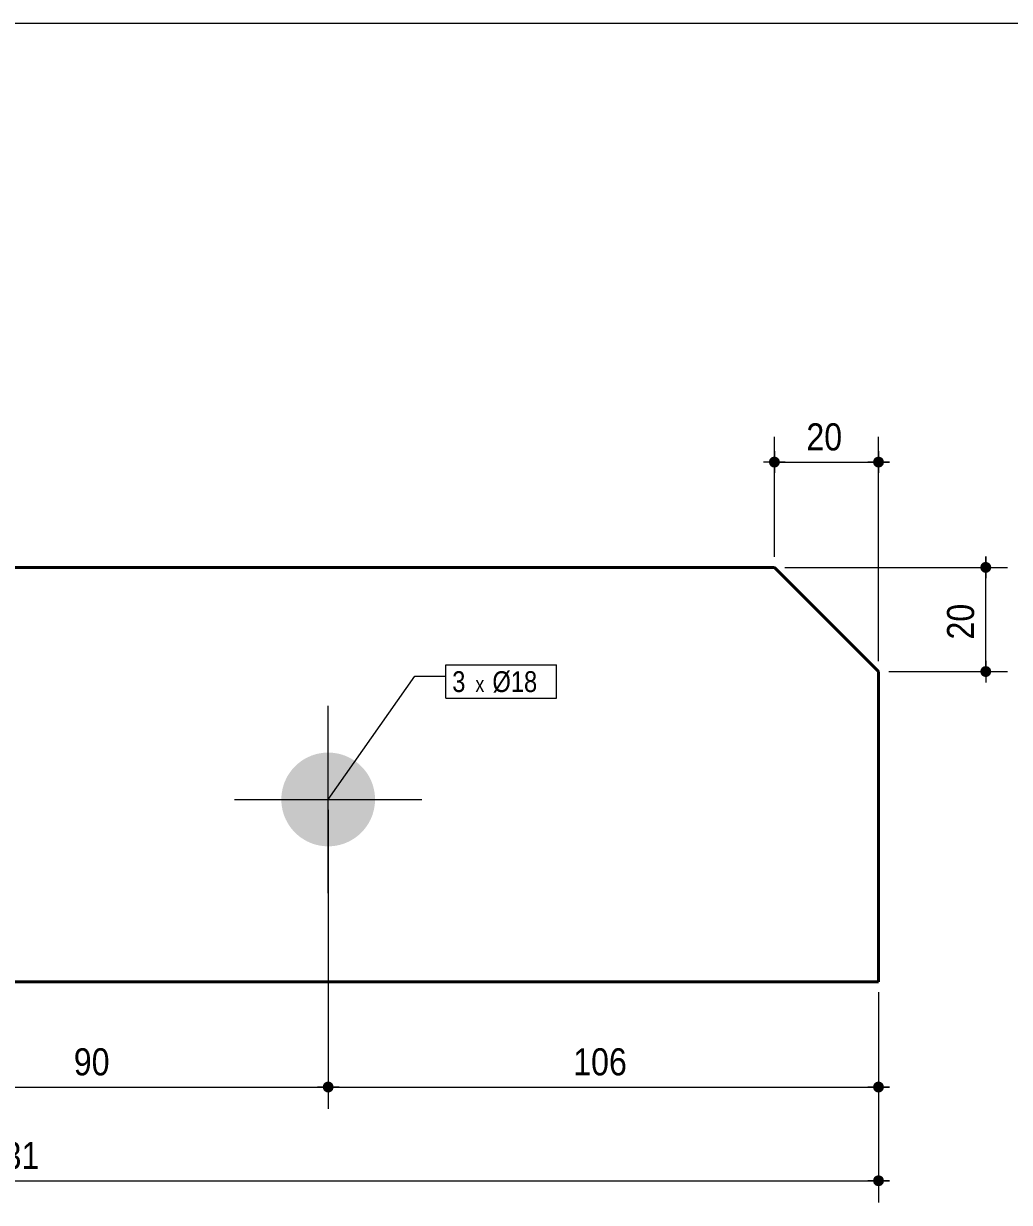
# Model space of a CAD drawing. Header units: millimetres. Extents: x 2 to 287, y 5 to 195.
# Drawn here: x 144.7 to 239.4, y 81.8 to 195 of the extents above; entities that cross this region are included whole.
import ezdxf

# ---------------------------------------------------------------- set-up
doc = ezdxf.new("R2010")
doc.units = ezdxf.units.MM
for name, color, linetype, lineweight in [('Boulon', 7, 'Continuous', 0), ('Cotation', 7, 'Continuous', 0), ('Désignation boulon', 3, 'Continuous', 0), ('Feuille dessin', 5, 'Continuous', 0), ('Piece', 2, 'Continuous', 0)]:
    doc.layers.add(name, color=color, linetype=linetype, lineweight=lineweight)
doc.styles.add('ARIAL', font='ARIAL.TTF')
doc.styles.add('COMIC_SANS_MS', font='COMIC.TTF')

# ---------------------------------------------------------------- blocks, each defined once
blk = doc.blocks.new('*A1')
at = {"layer": 'Boulon'}
blk.add_hatch(color=256, dxfattribs=at).paths.add_polyline_path([(173.89, 116.01), (173.84, 116.01), (173.78, 116.01), (173.73, 116.01), (173.67, 116.02), (173.62, 116.02), (173.56, 116.03), (173.51, 116.03), (173.45, 116.04), (173.4, 116.04), (173.34, 116.05), (173.29, 116.06), (173.24, 116.07), (173.18, 116.07), (173.13, 116.08), (173.07, 116.1), (173.02, 116.11), (172.96, 116.12), (172.91, 116.13), (172.86, 116.14), (172.8, 116.16), (172.75, 116.17), (172.7, 116.19), (172.64, 116.2), (172.59, 116.22), (172.54, 116.24), (172.49, 116.25), (172.43, 116.27), (172.38, 116.29), (172.33, 116.31), (172.28, 116.33), (172.23, 116.35), (172.18, 116.37), (172.13, 116.39), (172.08, 116.42), (172.03, 116.44), (171.98, 116.46), (171.93, 116.49), (171.88, 116.51), (171.83, 116.54), (171.78, 116.57), (171.73, 116.59), (171.68, 116.62), (171.64, 116.65), (171.59, 116.68), (171.54, 116.71), (171.5, 116.74), (171.45, 116.77), (171.4, 116.8), (171.36, 116.83), (171.31, 116.86), (171.27, 116.89), (171.23, 116.93), (171.18, 116.96), (171.14, 117), (171.1, 117.03), (171.05, 117.07), (171.01, 117.1), (170.97, 117.14), (170.93, 117.17), (170.89, 117.21), (170.85, 117.25), (170.81, 117.29), (170.77, 117.33), (170.73, 117.37), (170.69, 117.41), (170.65, 117.45), (170.62, 117.49), (170.58, 117.53), (170.54, 117.57), (170.51, 117.61), (170.47, 117.65), (170.44, 117.7), (170.4, 117.74), (170.37, 117.78), (170.34, 117.83), (170.3, 117.87), (170.27, 117.92), (170.24, 117.96), (170.21, 118.01), (170.18, 118.05), (170.15, 118.1), (170.12, 118.15), (170.09, 118.2), (170.06, 118.24), (170.03, 118.29), (170.01, 118.34), (169.98, 118.39), (169.96, 118.44), (169.93, 118.49), (169.91, 118.53), (169.88, 118.58), (169.86, 118.63), (169.84, 118.68), (169.81, 118.74), (169.79, 118.79), (169.77, 118.84), (169.75, 118.89), (169.73, 118.94), (169.71, 118.99), (169.69, 119.04), (169.68, 119.1), (169.66, 119.15), (169.64, 119.2), (169.63, 119.26), (169.61, 119.31), (169.6, 119.36), (169.58, 119.42), (169.57, 119.47), (169.56, 119.52), (169.55, 119.58), (169.54, 119.63), (169.53, 119.68), (169.52, 119.74), (169.51, 119.79), (169.5, 119.85), (169.49, 119.9), (169.48, 119.96), (169.48, 120.01), (169.47, 120.07), (169.47, 120.12), (169.46, 120.18), (169.46, 120.23), (169.46, 120.29), (169.45, 120.34), (169.45, 120.4), (169.45, 120.45), (169.45, 120.51), (169.45, 120.56), (169.45, 120.62), (169.45, 120.67), (169.46, 120.73), (169.46, 120.78), (169.46, 120.84), (169.47, 120.89), (169.47, 120.95), (169.48, 121), (169.48, 121.06), (169.49, 121.11), (169.5, 121.17), (169.51, 121.22), (169.52, 121.28), (169.53, 121.33), (169.54, 121.39), (169.55, 121.44), (169.56, 121.49), (169.57, 121.55), (169.58, 121.6), (169.6, 121.66), (169.61, 121.71), (169.63, 121.76), (169.64, 121.81), (169.66, 121.87), (169.68, 121.92), (169.69, 121.97), (169.71, 122.02), (169.73, 122.08), (169.75, 122.13), (169.77, 122.18), (169.79, 122.23), (169.81, 122.28), (169.84, 122.33), (169.86, 122.38), (169.88, 122.43), (169.91, 122.48), (169.93, 122.53), (169.96, 122.58), (169.98, 122.63), (170.01, 122.68), (170.03, 122.73), (170.06, 122.77), (170.09, 122.82), (170.12, 122.87), (170.15, 122.92), (170.18, 122.96), (170.21, 123.01), (170.24, 123.05), (170.27, 123.1), (170.3, 123.14), (170.34, 123.19), (170.37, 123.23), (170.4, 123.28), (170.44, 123.32), (170.47, 123.36), (170.51, 123.41), (170.54, 123.45), (170.58, 123.49), (170.62, 123.53), (170.65, 123.57), (170.69, 123.61), (170.73, 123.65), (170.77, 123.69), (170.81, 123.73), (170.85, 123.77), (170.89, 123.81), (170.93, 123.84), (170.97, 123.88), (171.01, 123.92), (171.05, 123.95), (171.1, 123.99), (171.14, 124.02), (171.18, 124.06), (171.23, 124.09), (171.27, 124.12), (171.31, 124.16), (171.36, 124.19), (171.4, 124.22), (171.45, 124.25), (171.5, 124.28), (171.54, 124.31), (171.59, 124.34), (171.64, 124.37), (171.68, 124.4), (171.73, 124.42), (171.78, 124.45), (171.83, 124.48), (171.88, 124.5), (171.93, 124.53), (171.98, 124.55), (172.03, 124.58), (172.08, 124.6), (172.13, 124.62), (172.18, 124.64), (172.23, 124.67), (172.28, 124.69), (172.33, 124.71), (172.38, 124.73), (172.43, 124.75), (172.49, 124.76), (172.54, 124.78), (172.59, 124.8), (172.64, 124.81), (172.7, 124.83), (172.75, 124.85), (172.8, 124.86), (172.86, 124.87), (172.91, 124.89), (172.96, 124.9), (173.02, 124.91), (173.07, 124.92), (173.13, 124.93), (173.18, 124.94), (173.24, 124.95), (173.29, 124.96), (173.34, 124.97), (173.4, 124.97), (173.45, 124.98), (173.51, 124.99), (173.56, 124.99), (173.62, 125), (173.67, 125), (173.73, 125), (173.78, 125.01), (173.84, 125.01), (173.89, 125.01), (173.95, 125.01), (174.01, 125.01), (174.06, 125.01), (174.12, 125.01), (174.17, 125), (174.23, 125), (174.28, 125), (174.34, 124.99), (174.39, 124.99), (174.45, 124.98), (174.5, 124.97), (174.56, 124.97), (174.61, 124.96), (174.66, 124.95), (174.72, 124.94), (174.77, 124.93), (174.83, 124.92), (174.88, 124.91), (174.94, 124.9), (174.99, 124.89), (175.04, 124.87), (175.1, 124.86), (175.15, 124.85), (175.2, 124.83), (175.26, 124.81), (175.31, 124.8), (175.36, 124.78), (175.41, 124.76), (175.47, 124.75), (175.52, 124.73), (175.57, 124.71), (175.62, 124.69), (175.67, 124.67), (175.72, 124.64), (175.77, 124.62), (175.82, 124.6), (175.87, 124.58), (175.92, 124.55), (175.97, 124.53), (176.02, 124.5), (176.07, 124.48), (176.12, 124.45), (176.17, 124.42), (176.22, 124.4), (176.26, 124.37), (176.31, 124.34), (176.36, 124.31), (176.4, 124.28), (176.45, 124.25), (176.5, 124.22), (176.54, 124.19), (176.59, 124.16), (176.63, 124.12), (176.67, 124.09), (176.72, 124.06), (176.76, 124.02), (176.8, 123.99), (176.85, 123.95), (176.89, 123.92), (176.93, 123.88), (176.97, 123.84), (177.01, 123.81), (177.05, 123.77), (177.09, 123.73), (177.13, 123.69), (177.17, 123.65), (177.21, 123.61), (177.25, 123.57), (177.28, 123.53), (177.32, 123.49), (177.36, 123.45), (177.39, 123.41), (177.43, 123.36), (177.46, 123.32), (177.5, 123.28), (177.53, 123.23), (177.56, 123.19), (177.6, 123.14), (177.63, 123.1), (177.66, 123.05), (177.69, 123.01), (177.72, 122.96), (177.75, 122.92), (177.78, 122.87), (177.81, 122.82), (177.84, 122.77), (177.87, 122.73), (177.89, 122.68), (177.92, 122.63), (177.94, 122.58), (177.97, 122.53), (177.99, 122.48), (178.02, 122.43), (178.04, 122.38), (178.06, 122.33), (178.09, 122.28), (178.11, 122.23), (178.13, 122.18), (178.15, 122.13), (178.17, 122.08), (178.19, 122.02), (178.21, 121.97), (178.22, 121.92), (178.24, 121.87), (178.26, 121.81), (178.27, 121.76), (178.29, 121.71), (178.3, 121.66), (178.32, 121.6), (178.33, 121.55), (178.34, 121.49), (178.35, 121.44), (178.36, 121.39), (178.37, 121.33), (178.38, 121.28), (178.39, 121.22), (178.4, 121.17), (178.41, 121.11), (178.42, 121.06), (178.42, 121), (178.43, 120.95), (178.43, 120.89), (178.44, 120.84), (178.44, 120.78), (178.44, 120.73), (178.45, 120.67), (178.45, 120.62), (178.45, 120.56), (178.45, 120.51), (178.45, 120.45), (178.45, 120.4), (178.45, 120.34), (178.44, 120.29), (178.44, 120.23), (178.44, 120.18), (178.43, 120.12), (178.43, 120.07), (178.42, 120.01), (178.42, 119.96), (178.41, 119.9), (178.4, 119.85), (178.39, 119.79), (178.38, 119.74), (178.37, 119.68), (178.36, 119.63), (178.35, 119.58), (178.34, 119.52), (178.33, 119.47), (178.32, 119.42), (178.3, 119.36), (178.29, 119.31), (178.27, 119.26), (178.26, 119.2), (178.24, 119.15), (178.22, 119.1), (178.21, 119.04), (178.19, 118.99), (178.17, 118.94), (178.15, 118.89), (178.13, 118.84), (178.11, 118.79), (178.09, 118.74), (178.06, 118.68), (178.04, 118.63), (178.02, 118.58), (177.99, 118.53), (177.97, 118.49), (177.94, 118.44), (177.92, 118.39), (177.89, 118.34), (177.87, 118.29), (177.84, 118.24), (177.81, 118.2), (177.78, 118.15), (177.75, 118.1), (177.72, 118.05), (177.69, 118.01), (177.66, 117.96), (177.63, 117.92), (177.6, 117.87), (177.56, 117.83), (177.53, 117.78), (177.5, 117.74), (177.46, 117.7), (177.43, 117.65), (177.39, 117.61), (177.36, 117.57), (177.32, 117.53), (177.28, 117.49), (177.25, 117.45), (177.21, 117.41), (177.17, 117.37), (177.13, 117.33), (177.09, 117.29), (177.05, 117.25), (177.01, 117.21), (176.97, 117.17), (176.93, 117.14), (176.89, 117.1), (176.85, 117.07), (176.8, 117.03), (176.76, 117), (176.72, 116.96), (176.67, 116.93), (176.63, 116.89), (176.59, 116.86), (176.54, 116.83), (176.5, 116.8), (176.45, 116.77), (176.4, 116.74), (176.36, 116.71), (176.31, 116.68), (176.26, 116.65), (176.22, 116.62), (176.17, 116.59), (176.12, 116.57), (176.07, 116.54), (176.02, 116.51), (175.97, 116.49), (175.92, 116.46), (175.87, 116.44), (175.82, 116.42), (175.77, 116.39), (175.72, 116.37), (175.67, 116.35), (175.62, 116.33), (175.57, 116.31), (175.52, 116.29), (175.47, 116.27), (175.41, 116.25), (175.36, 116.24), (175.31, 116.22), (175.26, 116.2), (175.2, 116.19), (175.15, 116.17), (175.1, 116.16), (175.04, 116.14), (174.99, 116.13), (174.94, 116.12), (174.88, 116.11), (174.83, 116.1), (174.77, 116.08), (174.72, 116.07), (174.66, 116.07), (174.61, 116.06), (174.56, 116.05), (174.5, 116.04), (174.45, 116.04), (174.39, 116.03), (174.34, 116.03), (174.28, 116.02), (174.23, 116.02), (174.17, 116.01), (174.12, 116.01), (174.06, 116.01), (174.01, 116.01), (173.95, 116.01)], flags=17)
at = {"layer": 'Boulon', "linetype": 'Continuous', "lineweight": 0}
for p, q in [((173.95, 111.51), (173.95, 129.51)), ((164.95, 120.51), (182.95, 120.51))]:
    blk.add_line(p, q, dxfattribs=at)
blk = doc.blocks.new('*A2')
at = {"layer": 'Piece', "color": 2, "linetype": 'Continuous', "lineweight": 40}
for p, q in [((216.799997, 142.790001), (71.1, 142.790001)), ((226.799997, 132.790001), (216.799997, 142.790001)), ((226.799997, 103.009999), (226.799997, 132.790001)), ((226.799997, 103.009999), (61.1, 103.009999))]:
    blk.add_line(p, q, dxfattribs=at)
blk = doc.blocks.new('*A3')
at = {"layer": 'Feuille dessin', "linetype": 'Continuous', "lineweight": 0}
blk.add_line((282, 195), (5, 195), dxfattribs=at)
blk = doc.blocks.new('*A13')
at = {"layer": 'Cotation'}
for points in [[(237.07, 142.27), (237.05, 142.27), (237.02, 142.28), (237, 142.28), (236.97, 142.29), (236.95, 142.29), (236.92, 142.3), (236.9, 142.31), (236.88, 142.32), (236.85, 142.33), (236.83, 142.34), (236.81, 142.36), (236.79, 142.37), (236.77, 142.39), (236.75, 142.4), (236.73, 142.42), (236.71, 142.44), (236.7, 142.46), (236.68, 142.48), (236.67, 142.5), (236.65, 142.52), (236.64, 142.54), (236.63, 142.57), (236.62, 142.59), (236.61, 142.61), (236.6, 142.64), (236.6, 142.66), (236.59, 142.69), (236.59, 142.71), (236.58, 142.74), (236.58, 142.76), (236.58, 142.79), (236.58, 142.82), (236.58, 142.84), (236.59, 142.87), (236.59, 142.89), (236.6, 142.92), (236.6, 142.94), (236.61, 142.97), (236.62, 142.99), (236.63, 143.01), (236.64, 143.04), (236.65, 143.06), (236.67, 143.08), (236.68, 143.1), (236.7, 143.12), (236.71, 143.14), (236.73, 143.16), (236.75, 143.18), (236.77, 143.19), (236.79, 143.21), (236.81, 143.22), (236.83, 143.24), (236.85, 143.25), (236.88, 143.26), (236.9, 143.27), (236.92, 143.28), (236.95, 143.29), (236.97, 143.29), (237, 143.3), (237.02, 143.3), (237.05, 143.31), (237.07, 143.31), (237.1, 143.31), (237.13, 143.31), (237.15, 143.31), (237.18, 143.3), (237.2, 143.3), (237.23, 143.29), (237.25, 143.29), (237.28, 143.28), (237.3, 143.27), (237.32, 143.26), (237.35, 143.25), (237.37, 143.24), (237.39, 143.22), (237.41, 143.21), (237.43, 143.19), (237.45, 143.18), (237.47, 143.16), (237.49, 143.14), (237.5, 143.12), (237.52, 143.1), (237.53, 143.08), (237.55, 143.06), (237.56, 143.04), (237.57, 143.01), (237.58, 142.99), (237.59, 142.97), (237.6, 142.94), (237.6, 142.92), (237.61, 142.89), (237.61, 142.87), (237.62, 142.84), (237.62, 142.82), (237.62, 142.79), (237.62, 142.76), (237.62, 142.74), (237.61, 142.71), (237.61, 142.69), (237.6, 142.66), (237.6, 142.64), (237.59, 142.61), (237.58, 142.59), (237.57, 142.57), (237.56, 142.54), (237.55, 142.52), (237.53, 142.5), (237.52, 142.48), (237.5, 142.46), (237.49, 142.44), (237.47, 142.42), (237.45, 142.4), (237.43, 142.39), (237.41, 142.37), (237.39, 142.36), (237.37, 142.34), (237.35, 142.33), (237.32, 142.32), (237.3, 142.31), (237.28, 142.3), (237.25, 142.29), (237.23, 142.29), (237.2, 142.28), (237.18, 142.28), (237.15, 142.27), (237.13, 142.27), (237.1, 142.27)], [(237.07, 132.27), (237.05, 132.27), (237.02, 132.28), (237, 132.28), (236.97, 132.29), (236.95, 132.29), (236.92, 132.3), (236.9, 132.31), (236.88, 132.32), (236.85, 132.33), (236.83, 132.34), (236.81, 132.36), (236.79, 132.37), (236.77, 132.39), (236.75, 132.4), (236.73, 132.42), (236.71, 132.44), (236.7, 132.46), (236.68, 132.48), (236.67, 132.5), (236.65, 132.52), (236.64, 132.54), (236.63, 132.57), (236.62, 132.59), (236.61, 132.61), (236.6, 132.64), (236.6, 132.66), (236.59, 132.69), (236.59, 132.71), (236.58, 132.74), (236.58, 132.76), (236.58, 132.79), (236.58, 132.82), (236.58, 132.84), (236.59, 132.87), (236.59, 132.89), (236.6, 132.92), (236.6, 132.94), (236.61, 132.97), (236.62, 132.99), (236.63, 133.01), (236.64, 133.04), (236.65, 133.06), (236.67, 133.08), (236.68, 133.1), (236.7, 133.12), (236.71, 133.14), (236.73, 133.16), (236.75, 133.18), (236.77, 133.19), (236.79, 133.21), (236.81, 133.22), (236.83, 133.24), (236.85, 133.25), (236.88, 133.26), (236.9, 133.27), (236.92, 133.28), (236.95, 133.29), (236.97, 133.29), (237, 133.3), (237.02, 133.3), (237.05, 133.31), (237.07, 133.31), (237.1, 133.31), (237.13, 133.31), (237.15, 133.31), (237.18, 133.3), (237.2, 133.3), (237.23, 133.29), (237.25, 133.29), (237.28, 133.28), (237.3, 133.27), (237.32, 133.26), (237.35, 133.25), (237.37, 133.24), (237.39, 133.22), (237.41, 133.21), (237.43, 133.19), (237.45, 133.18), (237.47, 133.16), (237.49, 133.14), (237.5, 133.12), (237.52, 133.1), (237.53, 133.08), (237.55, 133.06), (237.56, 133.04), (237.57, 133.01), (237.58, 132.99), (237.59, 132.97), (237.6, 132.94), (237.6, 132.92), (237.61, 132.89), (237.61, 132.87), (237.62, 132.84), (237.62, 132.82), (237.62, 132.79), (237.62, 132.76), (237.62, 132.74), (237.61, 132.71), (237.61, 132.69), (237.6, 132.66), (237.6, 132.64), (237.59, 132.61), (237.58, 132.59), (237.57, 132.57), (237.56, 132.54), (237.55, 132.52), (237.53, 132.5), (237.52, 132.48), (237.5, 132.46), (237.49, 132.44), (237.47, 132.42), (237.45, 132.4), (237.43, 132.39), (237.41, 132.37), (237.39, 132.36), (237.37, 132.34), (237.35, 132.33), (237.32, 132.32), (237.3, 132.31), (237.28, 132.3), (237.25, 132.29), (237.23, 132.29), (237.2, 132.28), (237.18, 132.28), (237.15, 132.27), (237.13, 132.27), (237.1, 132.27)]]:
    blk.add_hatch(color=256, dxfattribs=at).paths.add_polyline_path(points, flags=17)
at = {"layer": 'Cotation', "linetype": 'Continuous', "lineweight": 0}
for p, q in [((237.1, 143.83), (237.1, 141.75)), ((237.1, 142.79), (237.1, 143.83)), ((217.8, 142.79), (239.18, 142.79)), ((236.06, 142.79), (238.14, 142.79)), ((237.1, 132.79), (237.1, 142.79)), ((237.1, 133.83), (237.1, 131.75)), ((227.8, 132.79), (239.18, 132.79)), ((236.06, 132.79), (238.14, 132.79)), ((237.1, 132.79), (237.1, 131.75))]:
    blk.add_line(p, q, dxfattribs=at)
at = {"layer": 'Cotation'}
for p in [(237.1, 142.79), (237.1, 132.79)]:
    blk.add_point(p, dxfattribs=at)
at = {"layer": 'Cotation', "style": 'ARIAL', "width": 0.85}
blk.add_text('20', height=2.6, rotation=90.0002, dxfattribs=at).set_placement((235.98, 135.86))
blk = doc.blocks.new('*A14')
at = {"layer": 'Cotation'}
blk.add_hatch(color=256, dxfattribs=at).paths.add_polyline_path([(226.77, 83.38), (226.75, 83.38), (226.72, 83.39), (226.7, 83.39), (226.67, 83.4), (226.65, 83.4), (226.62, 83.41), (226.6, 83.42), (226.58, 83.43), (226.55, 83.44), (226.53, 83.45), (226.51, 83.47), (226.49, 83.48), (226.47, 83.5), (226.45, 83.51), (226.43, 83.53), (226.41, 83.55), (226.4, 83.57), (226.38, 83.59), (226.37, 83.61), (226.35, 83.63), (226.34, 83.65), (226.33, 83.68), (226.32, 83.7), (226.31, 83.72), (226.3, 83.75), (226.3, 83.77), (226.29, 83.8), (226.29, 83.82), (226.28, 83.85), (226.28, 83.87), (226.28, 83.9), (226.28, 83.93), (226.28, 83.95), (226.29, 83.98), (226.29, 84), (226.3, 84.03), (226.3, 84.05), (226.31, 84.08), (226.32, 84.1), (226.33, 84.12), (226.34, 84.15), (226.35, 84.17), (226.37, 84.19), (226.38, 84.21), (226.4, 84.23), (226.41, 84.25), (226.43, 84.27), (226.45, 84.29), (226.47, 84.3), (226.49, 84.32), (226.51, 84.33), (226.53, 84.35), (226.55, 84.36), (226.58, 84.37), (226.6, 84.38), (226.62, 84.39), (226.65, 84.4), (226.67, 84.4), (226.7, 84.41), (226.72, 84.41), (226.75, 84.42), (226.77, 84.42), (226.8, 84.42), (226.83, 84.42), (226.85, 84.42), (226.88, 84.41), (226.9, 84.41), (226.93, 84.4), (226.95, 84.4), (226.98, 84.39), (227, 84.38), (227.02, 84.37), (227.05, 84.36), (227.07, 84.35), (227.09, 84.33), (227.11, 84.32), (227.13, 84.3), (227.15, 84.29), (227.17, 84.27), (227.19, 84.25), (227.2, 84.23), (227.22, 84.21), (227.23, 84.19), (227.25, 84.17), (227.26, 84.15), (227.27, 84.12), (227.28, 84.1), (227.29, 84.08), (227.3, 84.05), (227.3, 84.03), (227.31, 84), (227.31, 83.98), (227.32, 83.95), (227.32, 83.93), (227.32, 83.9), (227.32, 83.87), (227.32, 83.85), (227.31, 83.82), (227.31, 83.8), (227.3, 83.77), (227.3, 83.75), (227.29, 83.72), (227.28, 83.7), (227.27, 83.68), (227.26, 83.65), (227.25, 83.63), (227.23, 83.61), (227.22, 83.59), (227.2, 83.57), (227.19, 83.55), (227.17, 83.53), (227.15, 83.51), (227.13, 83.5), (227.11, 83.48), (227.09, 83.47), (227.07, 83.45), (227.05, 83.44), (227.02, 83.43), (227, 83.42), (226.98, 83.41), (226.95, 83.4), (226.93, 83.4), (226.9, 83.39), (226.88, 83.39), (226.85, 83.38), (226.83, 83.38), (226.8, 83.38)], flags=17)
at = {"layer": 'Cotation', "linetype": 'Continuous', "lineweight": 0}
for p, q in [((226.8, 102.01), (226.8, 81.82)), ((226.8, 84.94), (226.8, 82.86)), ((61.1, 83.9), (226.8, 83.9)), ((227.84, 83.9), (225.76, 83.9)), ((226.8, 83.9), (227.84, 83.9))]:
    blk.add_line(p, q, dxfattribs=at)
at = {"layer": 'Cotation'}
blk.add_point((226.8, 83.9), dxfattribs=at)
at = {"layer": 'Cotation', "style": 'ARIAL', "width": 0.85}
blk.add_text('331', height=2.6, dxfattribs=at).set_placement((141.06, 85.02))
blk = doc.blocks.new('*A16')
at = {"layer": 'Cotation'}
for points in [[(216.77, 152.38), (216.75, 152.38), (216.72, 152.39), (216.7, 152.39), (216.67, 152.4), (216.65, 152.4), (216.62, 152.41), (216.6, 152.42), (216.58, 152.43), (216.55, 152.44), (216.53, 152.45), (216.51, 152.47), (216.49, 152.48), (216.47, 152.5), (216.45, 152.51), (216.43, 152.53), (216.41, 152.55), (216.4, 152.57), (216.38, 152.59), (216.37, 152.61), (216.35, 152.63), (216.34, 152.65), (216.33, 152.68), (216.32, 152.7), (216.31, 152.72), (216.3, 152.75), (216.3, 152.77), (216.29, 152.8), (216.29, 152.82), (216.28, 152.85), (216.28, 152.87), (216.28, 152.9), (216.28, 152.93), (216.28, 152.95), (216.29, 152.98), (216.29, 153), (216.3, 153.03), (216.3, 153.05), (216.31, 153.08), (216.32, 153.1), (216.33, 153.12), (216.34, 153.15), (216.35, 153.17), (216.37, 153.19), (216.38, 153.21), (216.4, 153.23), (216.41, 153.25), (216.43, 153.27), (216.45, 153.29), (216.47, 153.3), (216.49, 153.32), (216.51, 153.33), (216.53, 153.35), (216.55, 153.36), (216.58, 153.37), (216.6, 153.38), (216.62, 153.39), (216.65, 153.4), (216.67, 153.4), (216.7, 153.41), (216.72, 153.41), (216.75, 153.42), (216.77, 153.42), (216.8, 153.42), (216.83, 153.42), (216.85, 153.42), (216.88, 153.41), (216.9, 153.41), (216.93, 153.4), (216.95, 153.4), (216.98, 153.39), (217, 153.38), (217.02, 153.37), (217.05, 153.36), (217.07, 153.35), (217.09, 153.33), (217.11, 153.32), (217.13, 153.3), (217.15, 153.29), (217.17, 153.27), (217.19, 153.25), (217.2, 153.23), (217.22, 153.21), (217.23, 153.19), (217.25, 153.17), (217.26, 153.15), (217.27, 153.12), (217.28, 153.1), (217.29, 153.08), (217.3, 153.05), (217.3, 153.03), (217.31, 153), (217.31, 152.98), (217.32, 152.95), (217.32, 152.93), (217.32, 152.9), (217.32, 152.87), (217.32, 152.85), (217.31, 152.82), (217.31, 152.8), (217.3, 152.77), (217.3, 152.75), (217.29, 152.72), (217.28, 152.7), (217.27, 152.68), (217.26, 152.65), (217.25, 152.63), (217.23, 152.61), (217.22, 152.59), (217.2, 152.57), (217.19, 152.55), (217.17, 152.53), (217.15, 152.51), (217.13, 152.5), (217.11, 152.48), (217.09, 152.47), (217.07, 152.45), (217.05, 152.44), (217.02, 152.43), (217, 152.42), (216.98, 152.41), (216.95, 152.4), (216.93, 152.4), (216.9, 152.39), (216.88, 152.39), (216.85, 152.38), (216.83, 152.38), (216.8, 152.38)], [(226.77, 152.38), (226.75, 152.38), (226.72, 152.39), (226.7, 152.39), (226.67, 152.4), (226.65, 152.4), (226.62, 152.41), (226.6, 152.42), (226.58, 152.43), (226.55, 152.44), (226.53, 152.45), (226.51, 152.47), (226.49, 152.48), (226.47, 152.5), (226.45, 152.51), (226.43, 152.53), (226.41, 152.55), (226.4, 152.57), (226.38, 152.59), (226.37, 152.61), (226.35, 152.63), (226.34, 152.65), (226.33, 152.68), (226.32, 152.7), (226.31, 152.72), (226.3, 152.75), (226.3, 152.77), (226.29, 152.8), (226.29, 152.82), (226.28, 152.85), (226.28, 152.87), (226.28, 152.9), (226.28, 152.93), (226.28, 152.95), (226.29, 152.98), (226.29, 153), (226.3, 153.03), (226.3, 153.05), (226.31, 153.08), (226.32, 153.1), (226.33, 153.12), (226.34, 153.15), (226.35, 153.17), (226.37, 153.19), (226.38, 153.21), (226.4, 153.23), (226.41, 153.25), (226.43, 153.27), (226.45, 153.29), (226.47, 153.3), (226.49, 153.32), (226.51, 153.33), (226.53, 153.35), (226.55, 153.36), (226.58, 153.37), (226.6, 153.38), (226.62, 153.39), (226.65, 153.4), (226.67, 153.4), (226.7, 153.41), (226.72, 153.41), (226.75, 153.42), (226.77, 153.42), (226.8, 153.42), (226.83, 153.42), (226.85, 153.42), (226.88, 153.41), (226.9, 153.41), (226.93, 153.4), (226.95, 153.4), (226.98, 153.39), (227, 153.38), (227.02, 153.37), (227.05, 153.36), (227.07, 153.35), (227.09, 153.33), (227.11, 153.32), (227.13, 153.3), (227.15, 153.29), (227.17, 153.27), (227.19, 153.25), (227.2, 153.23), (227.22, 153.21), (227.23, 153.19), (227.25, 153.17), (227.26, 153.15), (227.27, 153.12), (227.28, 153.1), (227.29, 153.08), (227.3, 153.05), (227.3, 153.03), (227.31, 153), (227.31, 152.98), (227.32, 152.95), (227.32, 152.93), (227.32, 152.9), (227.32, 152.87), (227.32, 152.85), (227.31, 152.82), (227.31, 152.8), (227.3, 152.77), (227.3, 152.75), (227.29, 152.72), (227.28, 152.7), (227.27, 152.68), (227.26, 152.65), (227.25, 152.63), (227.23, 152.61), (227.22, 152.59), (227.2, 152.57), (227.19, 152.55), (227.17, 152.53), (227.15, 152.51), (227.13, 152.5), (227.11, 152.48), (227.09, 152.47), (227.07, 152.45), (227.05, 152.44), (227.02, 152.43), (227, 152.42), (226.98, 152.41), (226.95, 152.4), (226.93, 152.4), (226.9, 152.39), (226.88, 152.39), (226.85, 152.38), (226.83, 152.38), (226.8, 152.38)]]:
    blk.add_hatch(color=256, dxfattribs=at).paths.add_polyline_path(points, flags=17)
at = {"layer": 'Cotation', "linetype": 'Continuous', "lineweight": 0}
for p, q in [((216.8, 143.79), (216.8, 155.32)), ((226.8, 133.79), (226.8, 155.32)), ((216.8, 153.94), (216.8, 151.86)), ((226.8, 153.94), (226.8, 151.86)), ((217.84, 152.9), (215.76, 152.9)), ((216.8, 152.9), (215.76, 152.9)), ((216.8, 152.9), (226.8, 152.9)), ((227.84, 152.9), (225.76, 152.9)), ((226.8, 152.9), (227.84, 152.9))]:
    blk.add_line(p, q, dxfattribs=at)
at = {"layer": 'Cotation'}
for p in [(216.8, 152.9), (226.8, 152.9)]:
    blk.add_point(p, dxfattribs=at)
at = {"layer": 'Cotation', "style": 'ARIAL', "width": 0.85}
blk.add_text('20', height=2.6, dxfattribs=at).set_placement((219.87, 154.02))
blk = doc.blocks.new('*A19')
at = {"layer": 'Cotation'}
for points in [[(128.92, 92.38), (128.9, 92.38), (128.87, 92.39), (128.85, 92.39), (128.82, 92.4), (128.8, 92.4), (128.77, 92.41), (128.75, 92.42), (128.73, 92.43), (128.7, 92.44), (128.68, 92.45), (128.66, 92.47), (128.64, 92.48), (128.62, 92.5), (128.6, 92.51), (128.58, 92.53), (128.56, 92.55), (128.55, 92.57), (128.53, 92.59), (128.52, 92.61), (128.5, 92.63), (128.49, 92.65), (128.48, 92.68), (128.47, 92.7), (128.46, 92.72), (128.45, 92.75), (128.45, 92.77), (128.44, 92.8), (128.44, 92.82), (128.43, 92.85), (128.43, 92.87), (128.43, 92.9), (128.43, 92.93), (128.43, 92.95), (128.44, 92.98), (128.44, 93), (128.45, 93.03), (128.45, 93.05), (128.46, 93.08), (128.47, 93.1), (128.48, 93.12), (128.49, 93.15), (128.5, 93.17), (128.52, 93.19), (128.53, 93.21), (128.55, 93.23), (128.56, 93.25), (128.58, 93.27), (128.6, 93.29), (128.62, 93.3), (128.64, 93.32), (128.66, 93.33), (128.68, 93.35), (128.7, 93.36), (128.73, 93.37), (128.75, 93.38), (128.77, 93.39), (128.8, 93.4), (128.82, 93.4), (128.85, 93.41), (128.87, 93.41), (128.9, 93.42), (128.92, 93.42), (128.95, 93.42), (128.98, 93.42), (129, 93.42), (129.03, 93.41), (129.05, 93.41), (129.08, 93.4), (129.1, 93.4), (129.12, 93.39), (129.15, 93.38), (129.17, 93.37), (129.19, 93.36), (129.22, 93.35), (129.24, 93.33), (129.26, 93.32), (129.28, 93.3), (129.3, 93.29), (129.32, 93.27), (129.34, 93.25), (129.35, 93.23), (129.37, 93.21), (129.38, 93.19), (129.4, 93.17), (129.41, 93.15), (129.42, 93.12), (129.43, 93.1), (129.44, 93.08), (129.45, 93.05), (129.45, 93.03), (129.46, 93), (129.46, 92.98), (129.47, 92.95), (129.47, 92.93), (129.47, 92.9), (129.47, 92.87), (129.47, 92.85), (129.46, 92.82), (129.46, 92.8), (129.45, 92.77), (129.45, 92.75), (129.44, 92.72), (129.43, 92.7), (129.42, 92.68), (129.41, 92.65), (129.4, 92.63), (129.38, 92.61), (129.37, 92.59), (129.35, 92.57), (129.34, 92.55), (129.32, 92.53), (129.3, 92.51), (129.28, 92.5), (129.26, 92.48), (129.24, 92.47), (129.22, 92.45), (129.19, 92.44), (129.17, 92.43), (129.15, 92.42), (129.12, 92.41), (129.1, 92.4), (129.08, 92.4), (129.05, 92.39), (129.03, 92.39), (129, 92.38), (128.98, 92.38), (128.95, 92.38)], [(173.92, 92.38), (173.9, 92.38), (173.87, 92.39), (173.85, 92.39), (173.82, 92.4), (173.8, 92.4), (173.77, 92.41), (173.75, 92.42), (173.73, 92.43), (173.7, 92.44), (173.68, 92.45), (173.66, 92.47), (173.64, 92.48), (173.62, 92.5), (173.6, 92.51), (173.58, 92.53), (173.56, 92.55), (173.55, 92.57), (173.53, 92.59), (173.52, 92.61), (173.5, 92.63), (173.49, 92.65), (173.48, 92.68), (173.47, 92.7), (173.46, 92.72), (173.45, 92.75), (173.45, 92.77), (173.44, 92.8), (173.44, 92.82), (173.43, 92.85), (173.43, 92.87), (173.43, 92.9), (173.43, 92.93), (173.43, 92.95), (173.44, 92.98), (173.44, 93), (173.45, 93.03), (173.45, 93.05), (173.46, 93.08), (173.47, 93.1), (173.48, 93.12), (173.49, 93.15), (173.5, 93.17), (173.52, 93.19), (173.53, 93.21), (173.55, 93.23), (173.56, 93.25), (173.58, 93.27), (173.6, 93.29), (173.62, 93.3), (173.64, 93.32), (173.66, 93.33), (173.68, 93.35), (173.7, 93.36), (173.73, 93.37), (173.75, 93.38), (173.77, 93.39), (173.8, 93.4), (173.82, 93.4), (173.85, 93.41), (173.87, 93.41), (173.9, 93.42), (173.92, 93.42), (173.95, 93.42), (173.98, 93.42), (174, 93.42), (174.03, 93.41), (174.05, 93.41), (174.08, 93.4), (174.1, 93.4), (174.12, 93.39), (174.15, 93.38), (174.17, 93.37), (174.19, 93.36), (174.22, 93.35), (174.24, 93.33), (174.26, 93.32), (174.28, 93.3), (174.3, 93.29), (174.32, 93.27), (174.34, 93.25), (174.35, 93.23), (174.37, 93.21), (174.38, 93.19), (174.4, 93.17), (174.41, 93.15), (174.42, 93.12), (174.43, 93.1), (174.44, 93.08), (174.45, 93.05), (174.45, 93.03), (174.46, 93), (174.46, 92.98), (174.47, 92.95), (174.47, 92.93), (174.47, 92.9), (174.47, 92.87), (174.47, 92.85), (174.46, 92.82), (174.46, 92.8), (174.45, 92.77), (174.45, 92.75), (174.44, 92.72), (174.43, 92.7), (174.42, 92.68), (174.41, 92.65), (174.4, 92.63), (174.38, 92.61), (174.37, 92.59), (174.35, 92.57), (174.34, 92.55), (174.32, 92.53), (174.3, 92.51), (174.28, 92.5), (174.26, 92.48), (174.24, 92.47), (174.22, 92.45), (174.19, 92.44), (174.17, 92.43), (174.15, 92.42), (174.12, 92.41), (174.1, 92.4), (174.08, 92.4), (174.05, 92.39), (174.03, 92.39), (174, 92.38), (173.98, 92.38), (173.95, 92.38)]]:
    blk.add_hatch(color=256, dxfattribs=at).paths.add_polyline_path(points, flags=17)
at = {"layer": 'Cotation', "linetype": 'Continuous', "lineweight": 0}
for p, q in [((128.95, 119.51), (128.95, 90.82)), ((173.95, 119.51), (173.95, 90.82)), ((128.95, 93.94), (128.95, 91.86)), ((173.95, 93.94), (173.95, 91.86)), ((129.99, 92.9), (127.91, 92.9)), ((128.95, 92.9), (127.91, 92.9)), ((128.95, 92.9), (173.95, 92.9)), ((174.99, 92.9), (172.91, 92.9)), ((173.95, 92.9), (174.99, 92.9))]:
    blk.add_line(p, q, dxfattribs=at)
at = {"layer": 'Cotation'}
for p in [(128.95, 92.9), (173.95, 92.9)]:
    blk.add_point(p, dxfattribs=at)
at = {"layer": 'Cotation', "style": 'ARIAL', "width": 0.85}
blk.add_text('90', height=2.6, dxfattribs=at).set_placement((149.52, 94.02))
blk = doc.blocks.new('*A20')
at = {"layer": 'Cotation'}
for points in [[(173.92, 92.38), (173.9, 92.38), (173.87, 92.39), (173.85, 92.39), (173.82, 92.4), (173.8, 92.4), (173.77, 92.41), (173.75, 92.42), (173.73, 92.43), (173.7, 92.44), (173.68, 92.45), (173.66, 92.47), (173.64, 92.48), (173.62, 92.5), (173.6, 92.51), (173.58, 92.53), (173.56, 92.55), (173.55, 92.57), (173.53, 92.59), (173.52, 92.61), (173.5, 92.63), (173.49, 92.65), (173.48, 92.68), (173.47, 92.7), (173.46, 92.72), (173.45, 92.75), (173.45, 92.77), (173.44, 92.8), (173.44, 92.82), (173.43, 92.85), (173.43, 92.87), (173.43, 92.9), (173.43, 92.93), (173.43, 92.95), (173.44, 92.98), (173.44, 93), (173.45, 93.03), (173.45, 93.05), (173.46, 93.08), (173.47, 93.1), (173.48, 93.12), (173.49, 93.15), (173.5, 93.17), (173.52, 93.19), (173.53, 93.21), (173.55, 93.23), (173.56, 93.25), (173.58, 93.27), (173.6, 93.29), (173.62, 93.3), (173.64, 93.32), (173.66, 93.33), (173.68, 93.35), (173.7, 93.36), (173.73, 93.37), (173.75, 93.38), (173.77, 93.39), (173.8, 93.4), (173.82, 93.4), (173.85, 93.41), (173.87, 93.41), (173.9, 93.42), (173.92, 93.42), (173.95, 93.42), (173.98, 93.42), (174, 93.42), (174.03, 93.41), (174.05, 93.41), (174.08, 93.4), (174.1, 93.4), (174.12, 93.39), (174.15, 93.38), (174.17, 93.37), (174.19, 93.36), (174.22, 93.35), (174.24, 93.33), (174.26, 93.32), (174.28, 93.3), (174.3, 93.29), (174.32, 93.27), (174.34, 93.25), (174.35, 93.23), (174.37, 93.21), (174.38, 93.19), (174.4, 93.17), (174.41, 93.15), (174.42, 93.12), (174.43, 93.1), (174.44, 93.08), (174.45, 93.05), (174.45, 93.03), (174.46, 93), (174.46, 92.98), (174.47, 92.95), (174.47, 92.93), (174.47, 92.9), (174.47, 92.87), (174.47, 92.85), (174.46, 92.82), (174.46, 92.8), (174.45, 92.77), (174.45, 92.75), (174.44, 92.72), (174.43, 92.7), (174.42, 92.68), (174.41, 92.65), (174.4, 92.63), (174.38, 92.61), (174.37, 92.59), (174.35, 92.57), (174.34, 92.55), (174.32, 92.53), (174.3, 92.51), (174.28, 92.5), (174.26, 92.48), (174.24, 92.47), (174.22, 92.45), (174.19, 92.44), (174.17, 92.43), (174.15, 92.42), (174.12, 92.41), (174.1, 92.4), (174.08, 92.4), (174.05, 92.39), (174.03, 92.39), (174, 92.38), (173.98, 92.38), (173.95, 92.38)], [(226.77, 92.38), (226.75, 92.38), (226.72, 92.39), (226.7, 92.39), (226.67, 92.4), (226.65, 92.4), (226.62, 92.41), (226.6, 92.42), (226.58, 92.43), (226.55, 92.44), (226.53, 92.45), (226.51, 92.47), (226.49, 92.48), (226.47, 92.5), (226.45, 92.51), (226.43, 92.53), (226.41, 92.55), (226.4, 92.57), (226.38, 92.59), (226.37, 92.61), (226.35, 92.63), (226.34, 92.65), (226.33, 92.68), (226.32, 92.7), (226.31, 92.72), (226.3, 92.75), (226.3, 92.77), (226.29, 92.8), (226.29, 92.82), (226.28, 92.85), (226.28, 92.87), (226.28, 92.9), (226.28, 92.93), (226.28, 92.95), (226.29, 92.98), (226.29, 93), (226.3, 93.03), (226.3, 93.05), (226.31, 93.08), (226.32, 93.1), (226.33, 93.12), (226.34, 93.15), (226.35, 93.17), (226.37, 93.19), (226.38, 93.21), (226.4, 93.23), (226.41, 93.25), (226.43, 93.27), (226.45, 93.29), (226.47, 93.3), (226.49, 93.32), (226.51, 93.33), (226.53, 93.35), (226.55, 93.36), (226.58, 93.37), (226.6, 93.38), (226.62, 93.39), (226.65, 93.4), (226.67, 93.4), (226.7, 93.41), (226.72, 93.41), (226.75, 93.42), (226.77, 93.42), (226.8, 93.42), (226.83, 93.42), (226.85, 93.42), (226.88, 93.41), (226.9, 93.41), (226.93, 93.4), (226.95, 93.4), (226.98, 93.39), (227, 93.38), (227.02, 93.37), (227.05, 93.36), (227.07, 93.35), (227.09, 93.33), (227.11, 93.32), (227.13, 93.3), (227.15, 93.29), (227.17, 93.27), (227.19, 93.25), (227.2, 93.23), (227.22, 93.21), (227.23, 93.19), (227.25, 93.17), (227.26, 93.15), (227.27, 93.12), (227.28, 93.1), (227.29, 93.08), (227.3, 93.05), (227.3, 93.03), (227.31, 93), (227.31, 92.98), (227.32, 92.95), (227.32, 92.93), (227.32, 92.9), (227.32, 92.87), (227.32, 92.85), (227.31, 92.82), (227.31, 92.8), (227.3, 92.77), (227.3, 92.75), (227.29, 92.72), (227.28, 92.7), (227.27, 92.68), (227.26, 92.65), (227.25, 92.63), (227.23, 92.61), (227.22, 92.59), (227.2, 92.57), (227.19, 92.55), (227.17, 92.53), (227.15, 92.51), (227.13, 92.5), (227.11, 92.48), (227.09, 92.47), (227.07, 92.45), (227.05, 92.44), (227.02, 92.43), (227, 92.42), (226.98, 92.41), (226.95, 92.4), (226.93, 92.4), (226.9, 92.39), (226.88, 92.39), (226.85, 92.38), (226.83, 92.38), (226.8, 92.38)]]:
    blk.add_hatch(color=256, dxfattribs=at).paths.add_polyline_path(points, flags=17)
at = {"layer": 'Cotation', "linetype": 'Continuous', "lineweight": 0}
for p, q in [((173.95, 119.51), (173.95, 90.82)), ((226.8, 102.01), (226.8, 90.82)), ((173.95, 93.94), (173.95, 91.86)), ((226.8, 93.94), (226.8, 91.86)), ((174.99, 92.9), (172.91, 92.9)), ((173.95, 92.9), (172.91, 92.9)), ((173.95, 92.9), (226.8, 92.9)), ((227.84, 92.9), (225.76, 92.9)), ((226.8, 92.9), (227.84, 92.9))]:
    blk.add_line(p, q, dxfattribs=at)
at = {"layer": 'Cotation'}
for p in [(173.95, 92.9), (226.8, 92.9)]:
    blk.add_point(p, dxfattribs=at)
at = {"layer": 'Cotation', "style": 'ARIAL', "width": 0.85}
blk.add_text('106', height=2.6, dxfattribs=at).set_placement((197.48, 94.02))
blk = doc.blocks.new('*A21')
at = {"layer": 'Désignation boulon', "linetype": 'Continuous', "lineweight": 0}
for p, q in [((185.263596, 133.422104), (195.879221, 133.422104)), ((185.263596, 130.222104), (185.263596, 133.422104)), ((195.879221, 130.222104), (195.879221, 133.422104)), ((173.949996, 120.508504), (182.263596, 132.355437)), ((182.263596, 132.355437), (185.263596, 132.355437)), ((185.263596, 130.222104), (195.879221, 130.222104))]:
    blk.add_line(p, q, dxfattribs=at)
at = {"layer": 'Désignation boulon', "style": 'COMIC_SANS_MS', "width": 0.85}
for s, height, p in [('3', 2, (185.863596, 130.822104)), ('Ø18', 2, (189.72219, 130.822104)), ('x', 1.5, (188.091526, 130.822104))]:
    blk.add_text(s, height=height, dxfattribs=at).set_placement(p)

msp = doc.modelspace()

# ---------------------------------------------------------------- block references
at = {"lineweight": 0}
for name in ['*A3', '*A16', '*A13', '*A2', '*A21', '*A1', '*A19', '*A20', '*A14']:
    msp.add_blockref(name, (0, 0), dxfattribs=at)

doc.saveas('drawing.dxf')
